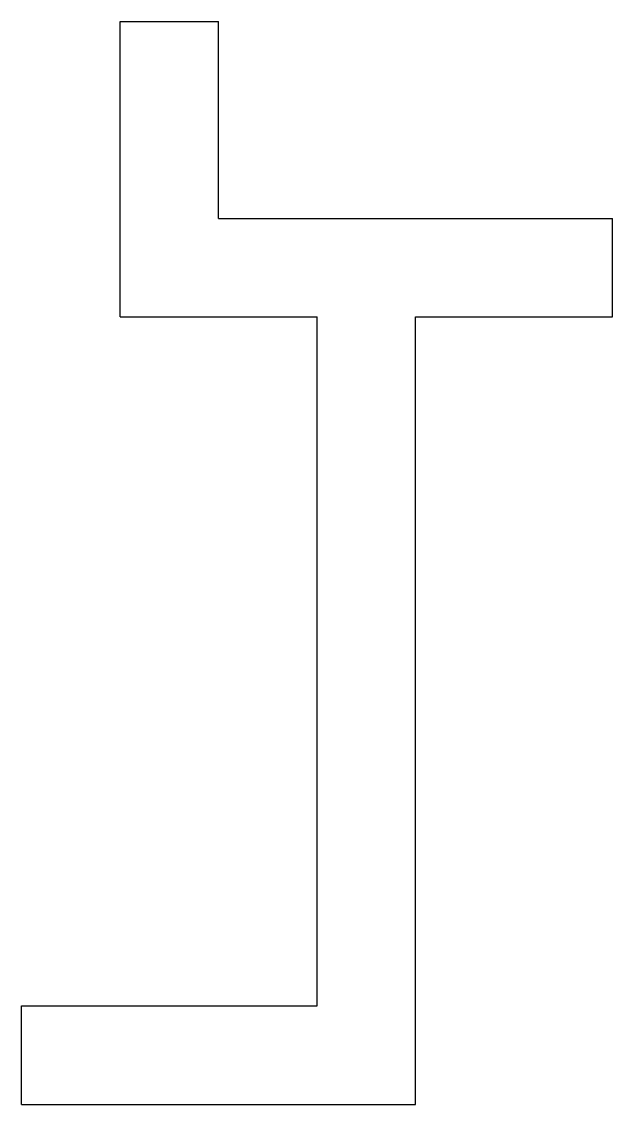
# Model space of a CAD drawing. Header units: metres. Extents: x 150 to 180, y 225 to 280.
import ezdxf

# ---------------------------------------------------------------- set-up
doc = ezdxf.new("R2010")
doc.units = ezdxf.units.M

msp = doc.modelspace()

# ---------------------------------------------------------------- linework, layer by layer
at = {"color": 3}
for p, q in [((155, 280, -294.449), (160, 280, -294.449)), ((155, 265, -294.449), (155, 280, -294.449)), ((160, 270, -294.449), (160, 280, -294.449)), ((160, 270, -294.449), (180, 270, -294.449)), ((180, 265, -294.449), (180, 270, -294.449)), ((155, 265, -294.449), (165, 265, -294.449)), ((165, 230, -294.449), (165, 265, -294.449)), ((170, 265, -294.449), (180, 265, -294.449)), ((170, 225, -294.449), (170, 265, -294.449)), ((150, 230, -294.449), (165, 230, -294.449)), ((150, 225, -294.449), (150, 230, -294.449)), ((150, 225, -294.449), (170, 225, -294.449))]:
    msp.add_line(p, q, dxfattribs=at)

doc.saveas('drawing.dxf')
